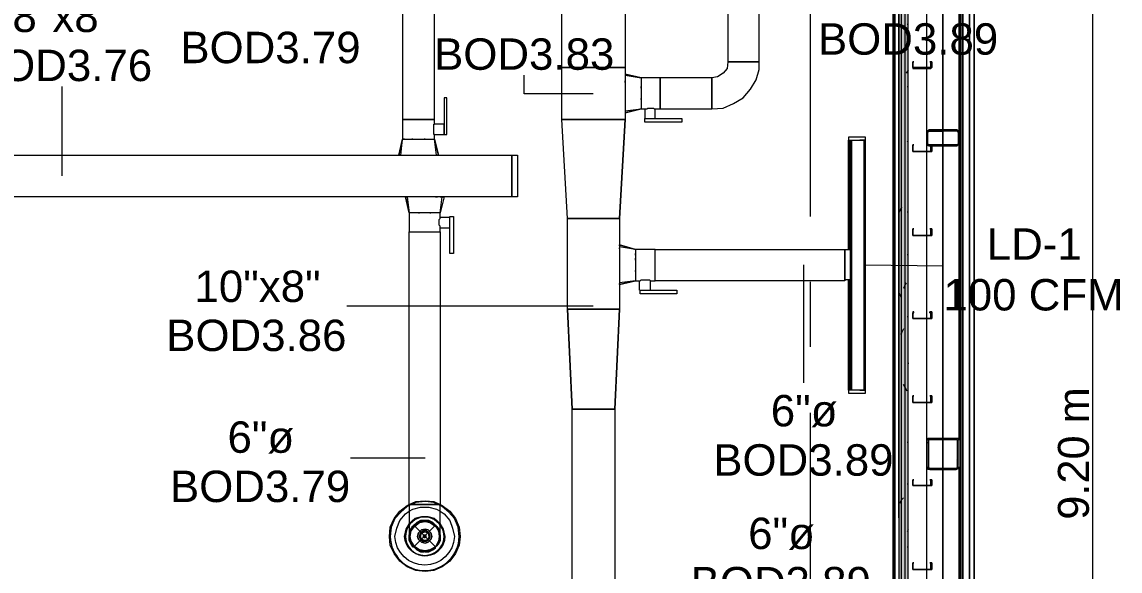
# Model space of a CAD drawing. Header units: metres. Extents: x 98 to 337, y -7 to 53.
# Drawn here: x 154.69 to 160.02, y 39.08 to 41.74 of the extents above; entities that cross this region are included whole.
import ezdxf

# ---------------------------------------------------------------- set-up
doc = ezdxf.new("R2010")
doc.units = ezdxf.units.M
doc.layers.add('HVAC - Ductos', color=5, linetype='Continuous', lineweight=0)
doc.layers.add('PDF_Text', color=7, linetype='Continuous', lineweight=0)
doc.layers.add('PDF_Geometry', color=7, linetype='Continuous', lineweight=0, true_color=0xaaaaaa)
doc.layers.add('PDF_Solid Fills', color=7, linetype='Continuous', lineweight=0, true_color=0xffffff)
doc.styles.add('PDF Helvetica', font='')
doc.styles.get('PDF Helvetica').set_extended_font_data('Helvetica')

msp = doc.modelspace()

# ---------------------------------------------------------------- hatches: boundary and pattern name
at = {"layer": 'PDF_Solid Fills', "lineweight": 0, "transparency": 33554559}
h = msp.add_hatch(color=256, dxfattribs=at)
h.paths.add_polyline_path([(158.9618, 37.1027), (158.9801, 37.1027), (158.9801, 49.2946), (158.9618, 49.2946)])
h.paths.add_polyline_path([(158.9618, 25.4148), (158.9801, 25.4148), (158.9801, 35.5724), (158.9618, 35.5724)])
h.paths.add_polyline_path([(158.9618, 23.912), (158.9801, 23.912), (158.9801, 25.401), (158.9618, 25.401)])
h.paths.add_polyline_path([(158.9801, 23.8937), (158.9618, 23.8937), (158.9618, 11.5827), (158.9801, 11.5827)])
h.paths.add_polyline_path([(158.9618, 35.5861), (158.9801, 35.5861), (158.9801, 37.089), (158.9618, 37.089)])
h = msp.add_hatch(color=256, dxfattribs=at)
h.paths.add_polyline_path([(158.9801, 37.1027), (158.9939, 37.1027), (158.9939, 49.3129), (158.9801, 49.3129)])
h.paths.add_polyline_path([(158.9801, 25.4148), (158.9939, 25.4148), (158.9939, 35.5724), (158.9801, 35.5724)])
h.paths.add_polyline_path([(158.9801, 23.912), (158.9939, 23.912), (158.9939, 25.401), (158.9801, 25.401)])
h.paths.add_polyline_path([(158.9939, 23.8937), (158.9801, 23.8937), (158.9801, 11.5689), (158.9939, 11.5689)])
h.paths.add_polyline_path([(158.9801, 35.5861), (158.9939, 35.5861), (158.9939, 37.089), (158.9801, 37.089)])
h = msp.add_hatch(color=256, dxfattribs=at)
h.paths.add_polyline_path([(158.9618, 37.1027), (158.9618, 49.2808), (158.9481, 49.2808), (158.9481, 37.1027)])
h.paths.add_polyline_path([(158.9618, 23.8937), (158.9481, 23.8937), (158.9481, 11.601), (158.9618, 11.601)])
h.paths.add_polyline_path([(158.9618, 25.401), (158.9481, 25.401), (158.9481, 23.912), (158.9618, 23.912)])
h.paths.add_polyline_path([(158.9618, 35.5724), (158.9481, 35.5724), (158.9481, 25.4148), (158.9618, 25.4148)])
h.paths.add_polyline_path([(158.9618, 37.089), (158.9481, 37.089), (158.9481, 35.5861), (158.9618, 35.5861)])
h = msp.add_hatch(color=256, dxfattribs=at)
h.paths.add_polyline_path([(159.0855, 41.1483), (159.0901, 41.2079), (159.0947, 41.2125), (159.2322, 41.2125), (159.2367, 41.2079), (159.2367, 41.1483), (159.2413, 41.2125), (159.2367, 41.2171), (159.0901, 41.2171), (159.0855, 41.2125)])
h.paths.add_polyline_path([(159.2367, 41.1483), (159.2322, 41.1483), (159.2367, 41.1437)])
h.paths.add_polyline_path([(159.0947, 41.1437), (159.0947, 41.1483), (159.0901, 41.1483)])
h.paths.add_polyline_path([(159.0947, 41.1437), (159.2315, 41.1392), (159.2322, 41.1392), (159.2322, 41.1437)])
h = msp.add_hatch(color=256, dxfattribs=at)
h.paths.add_polyline_path([(159.0993, 39.5723), (159.2276, 39.5677), (159.2276, 39.5723)])
h.paths.add_polyline_path([(159.2367, 39.5768), (159.2413, 39.7188), (159.0901, 39.7188), (159.0855, 39.7143), (159.0855, 39.5814), (159.0901, 39.5814), (159.0901, 39.5723), (159.0993, 39.5768), (159.0947, 39.5768), (159.0947, 39.7143), (159.2322, 39.7143), (159.2276, 39.5768), (159.2367, 39.5723)])

# ---------------------------------------------------------------- linework, layer by layer
at = {"layer": 'HVAC - Ductos', "lineweight": 0}
for points in [[(157.6194, 43.343), (157.6194, 41.5194), (157.3124, 41.5194), (157.3124, 43.343)], [(158.1188, 41.5469), (158.1234, 41.5469), (158.128, 41.5469), (158.1417, 41.5469), (158.1554, 41.5469), (158.1738, 41.5469), (158.1967, 41.5469), (158.215, 41.5469), (158.2333, 41.5469), (158.247, 41.5469), (158.2608, 41.5469), (158.27, 41.5469), (158.27, 42.3259), (158.2608, 42.3259), (158.247, 42.3259), (158.2333, 42.3259), (158.215, 42.3259), (158.1967, 42.3259), (158.1738, 42.3259), (158.1554, 42.3259), (158.1417, 42.3259), (158.128, 42.3259), (158.1234, 42.3259), (158.1188, 42.3259)], [(157.3124, 41.2675), (157.3124, 41.5194), (157.6194, 41.5194), (157.6194, 41.2675)], [(158.27, 41.5469), (158.2608, 41.5469), (158.247, 41.5469), (158.2333, 41.5469), (158.215, 41.5469), (158.1967, 41.5469), (158.1738, 41.5469), (158.1554, 41.5469), (158.1417, 41.5469), (158.128, 41.5469), (158.1234, 41.5469), (158.1188, 41.5469), (158.1142, 41.5148), (158.0959, 41.492), (158.0684, 41.4736), (158.0409, 41.469), (158.0409, 41.4599), (158.0409, 41.4461), (158.0409, 41.4324), (158.0409, 41.4141), (158.0409, 41.3957), (158.0409, 41.3728), (158.0409, 41.3545), (158.0409, 41.3407), (158.0409, 41.327), (158.0409, 41.3225), (158.0409, 41.3179), (158.0959, 41.3225), (158.1462, 41.3453), (158.1921, 41.3728), (158.2288, 41.4141), (158.2562, 41.4599), (158.27, 41.5103)], [(157.7889, 41.469), (157.7889, 41.4599), (157.7889, 41.4461), (157.7889, 41.4324), (157.7889, 41.4141), (157.7889, 41.3957), (157.7889, 41.3728), (157.7889, 41.3545), (157.7889, 41.3407), (157.7889, 41.327), (157.7889, 41.3225), (157.7889, 41.3179), (158.0409, 41.3179), (158.0409, 41.3225), (158.0409, 41.327), (158.0409, 41.3407), (158.0409, 41.3545), (158.0409, 41.3728), (158.0409, 41.3957), (158.0409, 41.4141), (158.0409, 41.4324), (158.0409, 41.4461), (158.0409, 41.4599), (158.0409, 41.469)], [(157.6972, 41.3637), (157.6972, 41.3683)], [(158.7877, 41.1804), (158.7052, 41.1804), (158.7052, 41.1666), (158.7877, 41.1666)], [(156.5473, 41.1712), (156.5427, 41.1712)], [(156.5884, 41.1712), (156.5839, 41.1712)], [(156.6481, 41.1712), (156.6435, 41.1712)], [(156.7076, 41.0934), (156.7122, 41.0934), (156.6939, 41.1712), (156.7122, 41.0934)], [(158.719, 39.9525), (158.719, 41.1666), (158.7786, 41.1666), (158.7786, 39.9525), (158.719, 39.9525), (158.7144, 39.9525), (158.7144, 41.1666), (158.719, 41.1666)], [(153.6104, 41.0934), (157.0696, 41.0934), (157.0696, 40.8917), (153.6104, 40.8917)], [(156.616, 40.8139), (156.6206, 40.8139)], [(156.671, 40.8139), (156.6755, 40.8139)], [(156.7855, 40.6168), (156.7672, 40.6168), (156.7672, 40.7955), (156.7855, 40.7955)], [(157.5919, 40.7864), (157.5919, 40.3465), (157.3399, 40.3465), (157.3399, 40.7864)], [(156.7213, 40.7222), (156.7213, 39.3981), (156.7305, 39.3936), (156.7672, 39.366), (156.7947, 39.3294), (156.813, 39.2882), (156.8176, 39.2423), (156.813, 39.2011), (156.7947, 39.1599), (156.7672, 39.1232), (156.7305, 39.0957), (156.6893, 39.0774), (156.6481, 39.0728), (156.6022, 39.0774), (156.561, 39.0957), (156.5244, 39.1232), (156.4968, 39.1599), (156.4786, 39.2011), (156.474, 39.2423), (156.4786, 39.2882), (156.4968, 39.3294), (156.5244, 39.366), (156.561, 39.3936), (156.5702, 39.3981), (156.5702, 40.7222), (156.5793, 40.7222), (156.593, 40.7222), (156.6068, 40.7222), (156.6251, 40.7222), (156.6481, 40.7222), (156.6664, 40.7222), (156.6847, 40.7222), (156.6985, 40.7222), (156.7122, 40.7222)], [(157.6698, 40.6077), (157.6698, 40.6168)], [(157.6698, 40.5848), (157.6698, 40.5894), (157.6698, 40.5939), (157.6698, 40.5894)], [(157.6698, 40.5298), (157.6698, 40.5344)], [(157.569, 39.8609), (157.5919, 40.3465)], [(158.7877, 39.9388), (158.7877, 39.9525), (158.7052, 39.9525), (158.7052, 39.9388)], [(157.569, 39.8609), (157.569, 36.1818), (157.3628, 36.1818), (157.3628, 39.8609)], [(156.5702, 39.3065), (156.5976, 39.3294), (156.6297, 39.3386), (156.6618, 39.3386), (156.6939, 39.3294), (156.7213, 39.3065), (156.7213, 39.3019), (156.7213, 39.3065), (156.6939, 39.3294), (156.6618, 39.3386), (156.6297, 39.3386), (156.5976, 39.3294), (156.5702, 39.3065), (156.5702, 39.3019)], [(156.7168, 39.3065), (156.6939, 39.3248), (156.6618, 39.3386), (156.6297, 39.3386), (156.5976, 39.3248), (156.5748, 39.3065), (156.5702, 39.2974), (156.5748, 39.3065), (156.5976, 39.3248), (156.6297, 39.3386), (156.6618, 39.3386), (156.6939, 39.3248), (156.7168, 39.3065), (156.7213, 39.2974)], [(156.7076, 39.2882), (156.671, 39.3156), (156.6206, 39.3156), (156.5839, 39.2882), (156.5702, 39.2423), (156.5839, 39.2011), (156.6206, 39.1736), (156.671, 39.1736), (156.7076, 39.2011), (156.7213, 39.2423)], [(156.6206, 39.311), (156.6481, 39.3156), (156.671, 39.311), (156.6985, 39.2928), (156.7122, 39.2698), (156.7168, 39.2423), (156.7122, 39.2194), (156.6985, 39.1919), (156.671, 39.1782), (156.6481, 39.1736), (156.6206, 39.1782), (156.5976, 39.1919), (156.5793, 39.2194), (156.5748, 39.2423), (156.5793, 39.2698), (156.5976, 39.2928)], [(156.616, 39.2607), (156.6114, 39.2423), (156.616, 39.2607), (156.6297, 39.2744), (156.6481, 39.279), (156.6618, 39.2744), (156.6755, 39.2607), (156.6801, 39.2423), (156.6755, 39.2607), (156.6618, 39.2744), (156.6481, 39.279), (156.6297, 39.2744)], [(156.6251, 39.2607), (156.6206, 39.2423), (156.6251, 39.2607), (156.6389, 39.2698), (156.6527, 39.2698), (156.6664, 39.2607), (156.671, 39.2423), (156.6664, 39.2607), (156.6527, 39.2698), (156.6389, 39.2698)], [(156.6297, 39.2607), (156.6481, 39.2652), (156.6618, 39.2607), (156.6664, 39.2423), (156.6618, 39.2286), (156.6481, 39.224), (156.6297, 39.2286), (156.6251, 39.2423)], [(156.7443, 39.2423), (156.7351, 39.279), (156.7213, 39.3019), (156.7351, 39.279)], [(156.5702, 39.2423), (156.5702, 39.2515), (156.5702, 39.2423), (156.5702, 39.224), (156.5793, 39.2057), (156.5884, 39.1919), (156.5793, 39.2057), (156.5702, 39.224)], [(156.6755, 39.2286), (156.6801, 39.2423), (156.6755, 39.2286), (156.6618, 39.2148), (156.6481, 39.2103), (156.6297, 39.2148), (156.616, 39.2286), (156.6114, 39.2423), (156.616, 39.2286), (156.6297, 39.2148), (156.6481, 39.2103), (156.6618, 39.2148)], [(156.6664, 39.2286), (156.671, 39.2423), (156.6664, 39.2286), (156.6527, 39.2194), (156.6389, 39.2194), (156.6251, 39.2286), (156.6206, 39.2423), (156.6251, 39.2286), (156.6389, 39.2194), (156.6527, 39.2194)], [(156.6435, 39.2469), (156.6389, 39.2423), (156.6435, 39.2515), (156.6481, 39.2515), (156.6527, 39.2423), (156.6481, 39.2469)], [(156.6481, 39.2378), (156.6527, 39.2423), (156.6481, 39.2378), (156.6435, 39.2378), (156.6389, 39.2423), (156.6435, 39.2378)], [(156.6985, 39.1919), (156.7122, 39.2057), (156.7213, 39.224), (156.7213, 39.2423), (156.7213, 39.2515), (156.7213, 39.2423), (156.7213, 39.224), (156.7122, 39.2057)], [(156.593, 39.1919), (156.6068, 39.1782), (156.6251, 39.169), (156.6435, 39.169), (156.6251, 39.169), (156.6068, 39.1782)], [(156.6481, 39.169), (156.6664, 39.169), (156.6847, 39.1782), (156.6985, 39.1874), (156.6847, 39.1782), (156.6664, 39.169)]]:
    msp.add_lwpolyline(points, close=True, dxfattribs=at)
for points in [[(156.5381, 42.4129), (156.5381, 41.2675), (156.5427, 41.2675), (156.5518, 41.2675), (156.561, 41.2675), (156.5793, 41.2675), (156.5976, 41.2675), (156.616, 41.2675), (156.6343, 41.2675), (156.6527, 41.2675), (156.671, 41.2675), (156.6801, 41.2675), (156.6893, 41.2675), (156.6939, 41.2675), (156.6939, 42.4129)], [(157.6194, 41.4874), (157.6972, 41.469), (157.6194, 41.4874)], [(157.6194, 41.4828), (157.6972, 41.469), (157.6972, 41.4645), (157.6972, 41.4599), (157.6972, 41.4461), (157.6972, 41.4324), (157.6972, 41.4141), (157.6972, 41.3957), (157.6972, 41.3728), (157.6972, 41.3545), (157.6972, 41.3407), (157.6972, 41.327), (157.6972, 41.3225), (157.6972, 41.3179), (157.7156, 41.3179), (157.7156, 41.272), (157.8943, 41.272), (157.8943, 41.2537), (157.7156, 41.2537), (157.7156, 41.272)], [(157.6194, 41.4645), (157.6194, 41.4461), (157.6194, 41.4415), (157.6194, 41.437), (157.6194, 41.4278), (157.6194, 41.4141), (157.6194, 41.4095), (157.6194, 41.4049), (157.6194, 41.382), (157.6194, 41.3774), (157.6194, 41.3728), (157.6194, 41.3591), (157.6194, 41.3499), (157.6194, 41.3453), (157.6194, 41.3407), (157.6194, 41.3225)], [(157.7202, 41.272), (157.7248, 41.272), (157.7293, 41.272), (157.7339, 41.272), (157.7431, 41.272), (157.7477, 41.272), (157.7568, 41.272), (157.7614, 41.272), (157.766, 41.272), (157.766, 41.3179), (157.7889, 41.3179), (157.7889, 41.3225), (157.7889, 41.327), (157.7889, 41.3407), (157.7889, 41.3545), (157.7889, 41.3728), (157.7889, 41.3957), (157.7889, 41.4141), (157.7889, 41.4324), (157.7889, 41.4461), (157.7889, 41.4599), (157.7889, 41.469), (157.6972, 41.469)], [(156.529, 41.0934), (156.5381, 41.1712), (156.5427, 41.1712), (156.5473, 41.1712), (156.5518, 41.1712), (156.561, 41.1712), (156.5793, 41.1712), (156.5976, 41.1712), (156.616, 41.1712), (156.6343, 41.1712), (156.6527, 41.1712), (156.671, 41.1712), (156.6801, 41.1712), (156.6847, 41.1712), (156.6893, 41.1712), (156.6939, 41.1712), (156.6939, 41.1941), (156.7397, 41.1941), (156.7535, 41.1941), (156.7535, 41.3728), (156.7397, 41.3728), (156.7397, 41.1941), (156.7397, 41.1987), (156.7397, 41.2033), (156.7397, 41.2079), (156.7397, 41.2125), (156.7397, 41.2217), (156.7397, 41.2263), (156.7397, 41.2308), (156.7397, 41.2399), (156.7397, 41.2445), (156.6939, 41.2445), (156.6939, 41.2675), (156.6893, 41.2675), (156.6801, 41.2675), (156.671, 41.2675), (156.6527, 41.2675), (156.6343, 41.2675), (156.616, 41.2675), (156.5976, 41.2675), (156.5793, 41.2675), (156.561, 41.2675), (156.5518, 41.2675), (156.5427, 41.2675), (156.5381, 41.2675), (156.5381, 41.1712)], [(157.6194, 41.3179), (157.6194, 41.3087), (157.6972, 41.3179), (157.6194, 41.2995)], [(157.6194, 41.3041), (157.6194, 41.2995), (157.6972, 41.3179)], [(157.7156, 41.3179), (157.7202, 41.3179), (157.7248, 41.3179), (157.7293, 41.3225), (157.7385, 41.3225), (157.7477, 41.3225), (157.7568, 41.3225), (157.7614, 41.3179), (157.766, 41.3179)], [(156.6939, 41.1941), (156.6893, 41.1941), (156.6893, 41.1987), (156.6893, 41.2079), (156.6893, 41.2171), (156.6893, 41.2263), (156.6893, 41.2308), (156.6893, 41.2399), (156.6893, 41.2445), (156.6939, 41.2445)], [(157.3399, 40.7864), (157.3124, 41.2675)], [(157.3399, 40.7864), (157.3124, 41.2675)], [(157.3124, 41.2675), (157.6194, 41.2675)], [(157.5919, 40.7864), (157.6194, 41.2675), (157.5919, 40.7864)], [(156.5198, 41.0934), (156.5381, 41.1712), (156.5198, 41.0934)], [(156.6343, 41.0934), (156.6389, 41.0934), (156.6481, 41.0934), (156.6572, 41.0934), (156.6618, 41.0934), (156.671, 41.0934), (156.6893, 41.0934), (156.6985, 41.0934), (156.7031, 41.0934), (156.6939, 41.1712)], [(158.7052, 40.6352), (158.7052, 41.1666), (158.7098, 41.1666), (158.7282, 41.1666), (158.7373, 41.1666)], [(158.7098, 41.1666), (158.7098, 40.6352)], [(158.7236, 41.1666), (158.7282, 41.1666), (158.7328, 41.1666)], [(158.7602, 39.9525), (158.7648, 39.9525), (158.7694, 39.9525), (158.7877, 39.9525), (158.7831, 39.9525), (158.7831, 41.1666), (158.7877, 41.1666), (158.7694, 41.1666), (158.7648, 41.1666), (158.7602, 41.1666)], [(158.7648, 41.1666), (158.7694, 41.1666), (158.774, 41.1666)], [(158.7877, 39.9525), (158.7877, 41.1666)], [(156.5244, 41.0934), (156.5198, 41.0934), (156.5244, 41.0934), (156.5335, 41.0934), (156.5427, 41.0934), (156.561, 41.0934), (156.5656, 41.0934)], [(156.5702, 41.0934), (156.5748, 41.0934), (156.5839, 41.0934), (156.593, 41.0934), (156.5976, 41.0934)], [(156.6022, 41.0934), (156.6251, 41.0934), (156.6297, 41.0934)], [(156.5702, 40.8917), (156.561, 40.8917), (156.5564, 40.8917), (156.5518, 40.8917)], [(156.5518, 40.8917), (156.5702, 40.8139), (156.5518, 40.8917)], [(156.561, 40.8917), (156.5702, 40.8139)], [(156.7213, 40.8917), (156.7305, 40.8917), (156.7351, 40.8917), (156.7397, 40.8917), (156.7213, 40.8139), (156.7168, 40.8139), (156.7122, 40.8139), (156.6985, 40.8139), (156.6847, 40.8139), (156.6664, 40.8139), (156.6481, 40.8139), (156.6251, 40.8139), (156.6068, 40.8139), (156.593, 40.8139), (156.5793, 40.8139), (156.5748, 40.8139), (156.5702, 40.8139), (156.5702, 40.7222), (156.5793, 40.7222), (156.593, 40.7222), (156.6068, 40.7222), (156.6251, 40.7222), (156.6481, 40.7222), (156.6664, 40.7222), (156.6847, 40.7222), (156.6985, 40.7222), (156.7122, 40.7222), (156.7213, 40.7222), (156.7213, 40.7405), (156.7672, 40.7405)], [(156.593, 40.8917), (156.5748, 40.8917)], [(156.7168, 40.8917), (156.6985, 40.8917), (156.6939, 40.8917), (156.6893, 40.8917), (156.6801, 40.8917), (156.6664, 40.8917), (156.6618, 40.8917), (156.6572, 40.8917), (156.6343, 40.8917), (156.6297, 40.8917), (156.6251, 40.8917), (156.6114, 40.8917), (156.6022, 40.8917), (156.5976, 40.8917)], [(156.6985, 40.8917), (156.7076, 40.8917)], [(156.7672, 40.7451), (156.7672, 40.7497), (156.7672, 40.7543), (156.7672, 40.7635), (156.7672, 40.7681), (156.7672, 40.7726), (156.7672, 40.7818), (156.7672, 40.7864), (156.7672, 40.7909), (156.7213, 40.7909), (156.7213, 40.8139), (156.7305, 40.8917)], [(156.7397, 40.8917), (156.7213, 40.8139)], [(156.7213, 40.7405), (156.7213, 40.7451), (156.7213, 40.7497), (156.7168, 40.7543), (156.7168, 40.7635), (156.7168, 40.7726), (156.7168, 40.7818), (156.7213, 40.7864), (156.7213, 40.7909)], [(157.5919, 40.7864), (157.3399, 40.7864)], [(157.5919, 40.6535), (157.5919, 40.6581), (157.6698, 40.6352), (157.5919, 40.6581), (157.5919, 40.6535), (157.5919, 40.6489), (157.5919, 40.6443), (157.5919, 40.6352)], [(157.6698, 40.6352), (157.5919, 40.6489)], [(157.5919, 40.6398), (157.5919, 40.6443)], [(157.6926, 40.4382), (157.8713, 40.4382), (157.8713, 40.4198), (157.6926, 40.4198), (157.6926, 40.4382), (157.6972, 40.4382), (157.7018, 40.4382), (157.711, 40.4382), (157.7156, 40.4382), (157.7248, 40.4382), (157.7293, 40.4382), (157.7339, 40.4382), (157.7385, 40.4382), (157.7431, 40.4382), (157.7431, 40.484), (157.766, 40.484), (157.766, 40.4886), (157.766, 40.4932), (157.766, 40.5069), (157.766, 40.5206), (157.766, 40.539), (157.766, 40.5619), (157.766, 40.5802), (157.766, 40.5985), (157.766, 40.6168), (157.766, 40.626), (157.766, 40.6352), (158.6869, 40.6352), (158.7144, 40.6352), (158.7144, 40.626), (158.7144, 40.6123), (158.7144, 40.5985), (158.7144, 40.5802), (158.7144, 40.5619), (158.7144, 40.5436), (158.7144, 40.5252), (158.7144, 40.5069), (158.7144, 40.4977), (158.7144, 40.4886), (158.6869, 40.4886), (158.6869, 40.4977), (158.6869, 40.5069), (158.6869, 40.5252), (158.6869, 40.5436), (158.6869, 40.5619), (158.6869, 40.5802), (158.6869, 40.5985), (158.6869, 40.6123), (158.6869, 40.626), (158.6869, 40.6352), (158.6869, 40.626), (158.6869, 40.6168), (158.6869, 40.5985), (158.6869, 40.5802), (158.6869, 40.5619), (158.6869, 40.539), (158.6869, 40.5206), (158.6869, 40.5069), (158.6869, 40.4932), (158.6869, 40.4886), (158.6869, 40.484), (157.766, 40.484), (157.766, 40.4886), (157.766, 40.4932), (157.766, 40.5069), (157.766, 40.5206), (157.766, 40.539), (157.766, 40.5619), (157.766, 40.5802), (157.766, 40.5985), (157.766, 40.6168), (157.766, 40.626), (157.766, 40.6352), (157.6698, 40.6352), (157.6698, 40.6306), (157.6698, 40.626), (157.6698, 40.6168), (157.6698, 40.5985), (157.6698, 40.5802), (157.6698, 40.5619), (157.6698, 40.539), (157.6698, 40.5206), (157.6698, 40.5069), (157.6698, 40.4932), (157.6698, 40.4886), (157.6698, 40.484), (157.5919, 40.4748)], [(157.5919, 40.6306), (157.5919, 40.6168), (157.5919, 40.6077), (157.5919, 40.5939), (157.5919, 40.5802), (157.5919, 40.5756), (157.5919, 40.571), (157.5919, 40.5481)], [(157.5919, 40.5436), (157.5919, 40.539), (157.5919, 40.5252), (157.5919, 40.516), (157.5919, 40.5115), (157.5919, 40.5069), (157.5919, 40.4886), (157.5919, 40.4748), (157.5919, 40.4702), (157.5919, 40.4656), (157.5919, 40.4702)], [(157.6881, 40.484), (157.6926, 40.484), (157.6972, 40.4886), (157.7018, 40.4886), (157.711, 40.4886), (157.7202, 40.4886), (157.7293, 40.4886), (157.7385, 40.4886), (157.7431, 40.484)], [(158.7373, 39.9525), (158.7282, 39.9525), (158.7098, 39.9525), (158.7052, 39.9525), (158.7052, 40.4886)], [(158.7098, 40.4886), (158.7098, 39.9525)], [(157.5919, 40.4656), (157.6698, 40.484), (157.5919, 40.4656)], [(157.6698, 40.484), (157.6881, 40.484), (157.6881, 40.4382)], [(157.3628, 39.8609), (157.3399, 40.3465), (157.3628, 39.8609)], [(157.3399, 40.3465), (157.5919, 40.3465)], [(158.7328, 39.9525), (158.7282, 39.9525), (158.7236, 39.9525)], [(158.774, 39.9525), (158.7694, 39.9525), (158.7648, 39.9525)], [(157.569, 39.8609), (157.3628, 39.8609)], [(156.5702, 39.3981), (156.6022, 39.4119), (156.6481, 39.4164), (156.6893, 39.4119), (156.7213, 39.3981)], [(156.7213, 39.3936), (156.6893, 39.4073), (156.6481, 39.4119), (156.6022, 39.4073), (156.5702, 39.3936)], [(156.7213, 39.2423), (156.7213, 39.2515), (156.7213, 39.2698), (156.7213, 39.2974), (156.7213, 39.334), (156.7213, 39.3798), (156.7213, 39.3981), (156.7122, 39.3981), (156.6985, 39.3981), (156.6847, 39.3981), (156.6664, 39.3981), (156.6481, 39.3981), (156.6251, 39.3981), (156.6068, 39.3981), (156.593, 39.3981), (156.5793, 39.3981), (156.5702, 39.3981), (156.5702, 39.3523), (156.5702, 39.3156), (156.5702, 39.279), (156.5702, 39.2561), (156.5702, 39.2469)], [(156.5702, 39.3981), (156.5793, 39.3981), (156.593, 39.3981), (156.6068, 39.3981), (156.6251, 39.3981), (156.6481, 39.3981), (156.6664, 39.3981), (156.6847, 39.3981), (156.6985, 39.3981), (156.7122, 39.3981), (156.7213, 39.3981)], [(156.5702, 39.366), (156.5884, 39.3752), (156.6251, 39.3844), (156.6664, 39.3844), (156.7031, 39.3752), (156.7213, 39.366)], [(156.5884, 39.1919), (156.593, 39.1919), (156.5839, 39.2057), (156.5748, 39.224), (156.5702, 39.2423), (156.5748, 39.2652), (156.5839, 39.2836), (156.593, 39.2974), (156.6068, 39.3065), (156.6251, 39.3156), (156.6481, 39.3202)], [(156.671, 39.311), (156.6481, 39.3202), (156.6251, 39.3202), (156.6068, 39.311), (156.593, 39.2974), (156.616, 39.311), (156.616, 39.3156), (156.6206, 39.3156)], [(156.6206, 39.311), (156.6435, 39.3156)], [(156.7213, 39.2515), (156.7213, 39.2652), (156.7122, 39.2836), (156.6985, 39.2974), (156.6847, 39.311), (156.6664, 39.3202), (156.6481, 39.3202), (156.6664, 39.3156), (156.6847, 39.3065), (156.6985, 39.2974), (156.7076, 39.2836), (156.7168, 39.2652), (156.7213, 39.2423), (156.7168, 39.224), (156.7076, 39.2057), (156.6985, 39.1919)], [(156.671, 39.3156), (156.6755, 39.3156), (156.6755, 39.311), (156.6985, 39.2974), (156.7122, 39.2744), (156.7168, 39.2744), (156.7168, 39.2698), (156.7213, 39.2423), (156.7168, 39.2194)], [(156.5748, 39.2698), (156.5748, 39.2744), (156.5793, 39.2744), (156.593, 39.2974), (156.5793, 39.2836), (156.5702, 39.2652), (156.5702, 39.2515)], [(156.5748, 39.2194), (156.5702, 39.2423), (156.5793, 39.2698)], [(156.593, 39.2974), (156.6985, 39.1919)], [(156.6985, 39.2974), (156.593, 39.1919)], [(156.5702, 39.2469), (156.5702, 39.2423)], [(156.5793, 39.2148), (156.5748, 39.2148), (156.5748, 39.2194)], [(156.616, 39.1782), (156.593, 39.1919), (156.5793, 39.2148)], [(156.7122, 39.2148), (156.6985, 39.1919), (156.6755, 39.1782)], [(156.7168, 39.2194), (156.7168, 39.2148), (156.7122, 39.2148)], [(156.6985, 39.1874), (156.6985, 39.1919), (156.6847, 39.1828), (156.6664, 39.1736), (156.6481, 39.169), (156.6251, 39.1736), (156.6068, 39.1828), (156.593, 39.1919)], [(156.6206, 39.1736), (156.616, 39.1736), (156.616, 39.1782)], [(156.671, 39.1736), (156.6481, 39.169), (156.6435, 39.169), (156.6206, 39.1736)], [(156.6755, 39.1782), (156.6755, 39.1736), (156.671, 39.1736)]]:
    msp.add_lwpolyline(points, dxfattribs=at)
for points in [[(156.5702, 39.3936), (156.561, 39.389), (156.529, 39.3614), (156.5014, 39.3294), (156.4831, 39.2882), (156.4786, 39.2423, 0.986386), (156.813, 39.2423), (156.8084, 39.2882), (156.7901, 39.3294), (156.7626, 39.3614), (156.7305, 39.389), (156.7213, 39.3936)], [(156.7213, 39.366), (156.7397, 39.3523), (156.7672, 39.3202), (156.7809, 39.2836), (156.7901, 39.2423, -0.962337), (156.5014, 39.2423), (156.5106, 39.2836), (156.5244, 39.3202), (156.5518, 39.3523), (156.5702, 39.366)]]:
    msp.add_lwpolyline(points, format="xyb", dxfattribs=at)
for points in [[(156.5473, 39.2423), (156.5564, 39.279), (156.5702, 39.3019, 1.355227), (156.7443, 39.2423, -0.943372)], [(156.7397, 39.2423), (156.7351, 39.2744), (156.7213, 39.2974, -1.368675), (156.5518, 39.2423), (156.5564, 39.2744), (156.5702, 39.2974, 1.368675)]]:
    msp.add_lwpolyline(points, format="xyb", close=True, dxfattribs=at)
at = {"layer": 'PDF_Geometry', "lineweight": 0}
for points in [[(159.3146, 35.0455), (159.3146, 36.5804), (159.3146, 38.1107), (159.3146, 39.6455), (159.3146, 41.1758), (159.3146, 42.7107), (159.3146, 44.241), (159.3146, 45.7759), (159.3146, 47.3061), (159.3146, 48.841), (159.3146, 49.5512), (159.3054, 49.5512), (159.3054, 49.6519), (159.278, 49.6519), (159.278, 49.6428), (158.5128, 49.6428), (156.9825, 49.6428), (158.5128, 49.6428), (159.2917, 49.6428), (159.2917, 49.6153), (159.2917, 49.5878), (159.2917, 49.5741), (159.2917, 49.5649), (159.2917, 49.4916)], [(159.2413, 48.9052), (159.2413, 49.5512), (159.2504, 49.5512), (159.2504, 48.841), (159.2504, 49.5512), (159.2596, 49.5512), (159.2596, 48.841), (159.2596, 47.3061), (159.2596, 48.841), (159.2596, 49.5512), (159.2917, 49.5512), (159.3146, 49.5512), (159.3146, 48.841), (159.3146, 47.3061), (159.3146, 45.7759), (159.3146, 44.241), (159.3146, 42.7107), (159.3146, 41.1758), (159.3146, 39.6455), (159.3146, 38.1107), (159.3146, 36.5804), (159.3146, 35.0455)], [(158.9801, 37.1027), (158.9801, 49.2808), (158.9801, 49.2946), (158.9801, 49.3129), (105.9562, 49.3175)], [(158.9618, 37.1027), (158.9618, 49.2808), (158.9618, 49.2946), (105.9562, 49.2992)], [(158.9481, 35.5861), (158.9618, 35.5861), (158.9801, 35.5861), (158.9939, 35.5861), (158.9939, 35.5724), (158.9939, 35.5861), (158.9939, 37.089), (158.9939, 37.1027), (158.9939, 49.2808), (158.9939, 49.3129), (158.9939, 49.3266), (158.6686, 49.3266), (158.2654, 49.3266), (157.8577, 49.3266), (157.4544, 49.3266)], [(105.9562, 49.2854), (158.9481, 49.2808), (158.9481, 37.1027), (148.5247, 37.1027), (148.5247, 37.089), (158.9481, 37.089), (148.5247, 37.089), (148.5247, 37.1027), (158.9481, 37.1027)], [(159.0855, 41.5194), (159.0855, 41.9226), (159.0855, 42.3304), (159.0855, 42.7336), (159.0855, 43.1414), (159.0855, 43.5445), (159.0855, 43.9523), (159.0855, 44.3555)], [(159.2413, 42.7382), (159.2413, 44.1677), (159.2413, 42.7107), (159.2413, 41.1758), (159.2413, 39.7097), (159.2413, 41.1483)], [(158.9297, 37.1027), (158.9297, 44.1401)], [(158.9297, 44.1401), (158.9297, 37.1027)], [(158.9297, 37.1027), (158.9297, 44.1401)], [(158.9297, 44.1401), (158.9297, 37.1027)], [(158.9297, 44.1401), (158.9297, 37.1027)], [(158.9297, 37.1027), (158.9297, 44.1401)], [(158.9297, 44.1401), (158.9297, 37.1027)], [(158.9297, 37.1027), (158.9297, 44.1401)], [(159.2413, 41.2079), (159.2413, 42.6786)], [(158.5174, 42.0647), (158.5174, 40.7955)], [(158.9893, 41.7302), (158.9939, 41.7302)], [(158.9939, 41.5057), (158.9847, 41.492)], [(159.0168, 41.5148), (159.0214, 41.5194)], [(159.0855, 41.5194), (159.1039, 41.5194), (159.1039, 41.5469), (159.0993, 41.5469), (159.1084, 41.5469), (159.1084, 41.5194), (159.1039, 41.5148), (159.0855, 41.5148)], [(159.0855, 38.6788), (159.0855, 39.082), (159.0855, 39.4898), (159.0855, 39.893), (159.0855, 40.3007), (159.0855, 40.7039), (159.0855, 41.1117), (159.0855, 41.5148)], [(157.4636, 41.3911), (157.1291, 41.3911), (157.1291, 41.4828)], [(157.6194, 41.4874), (157.6194, 41.4828), (157.6194, 41.4782), (157.6194, 41.469)], [(157.6194, 41.4461), (157.6194, 41.4553)], [(154.8841, 40.9926), (154.8841, 41.4278)], [(158.9893, 41.4278), (158.9939, 41.4278)], [(159.1084, 41.1392), (159.2322, 41.1392), (159.2367, 41.1437), (159.2413, 41.1483), (159.2413, 41.2079), (159.2367, 41.2125), (159.2322, 41.2171), (159.0947, 41.2171), (159.0901, 41.2125), (159.0855, 41.2079), (159.0855, 41.1483), (159.0901, 41.1437), (159.0947, 41.1392), (159.1039, 41.1392)], [(159.1634, 41.1392), (159.1084, 41.1392), (159.1084, 41.1117), (159.1039, 41.1117), (159.1039, 41.1392), (159.0947, 41.1392), (159.0901, 41.1392), (159.0901, 41.1437), (159.0855, 41.1483), (159.0855, 41.2033)], [(159.0947, 41.2125), (159.0993, 41.2171)], [(159.1634, 41.2079), (159.0947, 41.2079)], [(159.2138, 41.2125), (159.2184, 41.2171)], [(159.3146, 41.1392), (159.3146, 41.2171)], [(158.9939, 41.1575), (158.9893, 41.1621)], [(159.0168, 41.13), (159.0168, 41.1346)], [(159.1451, 41.1392), (159.1497, 41.1437)], [(158.9618, 40.8413), (158.9481, 40.8139)], [(158.9893, 40.8185), (158.9939, 40.8185)], [(159.1039, 40.7222), (159.1084, 40.7222)], [(158.9893, 40.6123), (158.9939, 40.6123)], [(158.4853, 40.5619), (158.4853, 39.9892)], [(158.7877, 40.5619), (159.1634, 40.5573)], [(158.5174, 40.4794), (158.5174, 40.1633)], [(158.9847, 40.4748), (158.9801, 40.4656), (158.971, 40.4473)], [(158.9618, 40.4015), (158.9481, 40.429)], [(157.4636, 40.3603), (156.2678, 40.3603)], [(158.9893, 40.3099), (158.9939, 40.3099)], [(158.971, 40.2503), (158.9618, 40.232), (158.9573, 40.2228)], [(158.9939, 40.0854), (158.9939, 40.0808)], [(158.9893, 39.9479), (158.9801, 39.9662), (158.971, 39.98)], [(158.5174, 39.8426), (158.5174, 38.5734)], [(158.9893, 39.7005), (158.9939, 39.7005)], [(159.1634, 39.5677), (159.0947, 39.5677), (159.0901, 39.5677), (159.0901, 39.5723), (159.0855, 39.5768), (159.0855, 39.7097), (159.0901, 39.7143), (159.0901, 39.7188), (159.0947, 39.7188)], [(159.0855, 39.6959), (159.0947, 39.7005)], [(159.1039, 39.7143), (159.113, 39.7188)], [(159.2276, 39.7143), (159.2322, 39.7188)], [(159.3146, 39.6043), (159.3146, 39.6822)], [(156.6481, 39.6226), (156.2861, 39.6226)], [(159.0901, 39.5768), (159.0947, 39.5814)], [(159.2413, 38.1427), (159.2413, 39.5814), (159.2413, 38.1107), (159.2413, 36.5804), (159.2413, 35.1188), (159.2413, 36.5483)], [(158.9893, 39.4989), (158.9939, 39.4989)], [(158.971, 39.4302), (158.9618, 39.421), (158.9527, 39.4027)], [(158.9939, 39.2744), (158.9893, 39.2652)], [(158.9893, 39.1919), (158.9939, 39.1919)], [(159.1039, 39.0911), (159.1084, 39.0911)]]:
    msp.add_lwpolyline(points, dxfattribs=at)
at = {"layer": 'PDF_Geometry', "color": 7, "lineweight": 0}
msp.add_lwpolyline([(159.8919, 11.8163), (159.8919, 16.6546), (159.8919, 25.85), (159.8919, 35.0455), (159.8919, 44.241), (159.8919, 49.0793)], dxfattribs=at)
at = {"layer": 'PDF_Geometry', "lineweight": 0}
for points in [[(158.9206, 44.1401), (158.9206, 37.1027)], [(158.9206, 44.1401), (158.9206, 37.1027)], [(158.9297, 44.1401), (158.9297, 37.1027)], [(158.9297, 44.1401), (158.9297, 37.1027)], [(158.9481, 44.1401), (158.9481, 39.334)], [(159.1634, 42.674), (159.1634, 41.2171)], [(159.2504, 42.7107), (159.2504, 41.1758)], [(159.2596, 42.7107), (159.2596, 41.1758)], [(159.2917, 42.7107), (159.2917, 41.1758)], [(159.0168, 41.5469), (159.0168, 41.5194), (159.0168, 41.5148), (159.1039, 41.5148), (159.1084, 41.5194), (159.1084, 41.5469), (159.0993, 41.5469), (159.1039, 41.5469), (159.1039, 41.5194), (159.0168, 41.5194), (159.0168, 41.5469), (159.0214, 41.5469)], [(157.6972, 41.4186), (157.6972, 41.4232), (157.6972, 41.4278), (157.6972, 41.4232)], [(159.0901, 41.2079), (159.0855, 41.2033)], [(159.2367, 41.2079), (159.2367, 41.1483), (159.2322, 41.1437), (159.0947, 41.1437), (159.0901, 41.1483), (159.0901, 41.2079), (159.0947, 41.2079), (159.0947, 41.2125), (159.2322, 41.2125), (159.2322, 41.2079)], [(159.1634, 41.2125), (159.1634, 41.1758), (159.1634, 41.1437), (159.1634, 41.1758)], [(159.0168, 41.1437), (159.0168, 41.1117), (159.1039, 41.1117), (159.1084, 41.1117), (159.1084, 41.1437), (159.0993, 41.1437), (159.1039, 41.1437), (159.1039, 41.1117), (159.0168, 41.1117), (159.0168, 41.1437), (159.0214, 41.1437)], [(159.1634, 41.1392), (159.1634, 39.7188)], [(159.2504, 41.1758), (159.2504, 39.6455)], [(159.2596, 41.1758), (159.2596, 39.6455)], [(159.2917, 41.1758), (159.2917, 39.6455)], [(157.0696, 40.8917), (157.0696, 41.0934), (157.0971, 41.0934), (157.0971, 40.8917)], [(159.1039, 41.1117), (159.0855, 41.1117)], [(159.0168, 40.7359), (159.0168, 40.7085), (159.0168, 40.7039), (159.1039, 40.7039), (159.1084, 40.7039), (159.1084, 40.7085), (159.1084, 40.7359), (159.0993, 40.7359), (159.1039, 40.7359), (159.1039, 40.7085), (159.1039, 40.7039), (159.0168, 40.7039), (159.0168, 40.7085), (159.0168, 40.7359), (159.0214, 40.7359)], [(159.1039, 40.7039), (159.1039, 40.7085), (159.1039, 40.7359), (159.0993, 40.7359), (159.1084, 40.7359), (159.1084, 40.7085), (159.1084, 40.7039), (159.1039, 40.7039), (159.0855, 40.7039)], [(159.0168, 40.3328), (159.0168, 40.3007), (159.1039, 40.3007), (159.1084, 40.3007), (159.1084, 40.3328), (159.0993, 40.3328), (159.0993, 40.3282), (159.1039, 40.3282), (159.1039, 40.3007), (159.0168, 40.3007), (159.0168, 40.3282), (159.0214, 40.3282), (159.0214, 40.3328)], [(159.1039, 40.3007), (159.1039, 40.3282), (159.0993, 40.3282), (159.0993, 40.3328), (159.1084, 40.3328), (159.1084, 40.3007), (159.1039, 40.3007), (159.0855, 40.3007)], [(159.0168, 39.925), (159.0168, 39.8975), (159.0168, 39.893), (159.1039, 39.893), (159.1084, 39.893), (159.1084, 39.8975), (159.1084, 39.925), (159.0993, 39.925), (159.1039, 39.925), (159.1039, 39.8975), (159.1039, 39.893), (159.0168, 39.893), (159.0168, 39.8975), (159.0168, 39.925), (159.0214, 39.925)], [(159.1039, 39.893), (159.1039, 39.8975), (159.1039, 39.925), (159.0993, 39.925), (159.1084, 39.925), (159.1084, 39.8975), (159.1084, 39.893), (159.1039, 39.893), (159.0855, 39.893)], [(159.0855, 39.7097), (159.0855, 39.5814), (159.0901, 39.5723), (159.0993, 39.5677), (159.2276, 39.5677), (159.2367, 39.5723), (159.2413, 39.5814), (159.2413, 39.7097), (159.2367, 39.7188), (159.2276, 39.7188), (159.0993, 39.7188), (159.0901, 39.7188)], [(159.0993, 39.5723), (159.0947, 39.5768), (159.0947, 39.5814), (159.0947, 39.7097), (159.0947, 39.7143), (159.0993, 39.7143), (159.2276, 39.7143), (159.2322, 39.7143), (159.2322, 39.7097), (159.2322, 39.5814), (159.2322, 39.5768), (159.2276, 39.5723)], [(159.1634, 39.7143), (159.1634, 39.6455), (159.1634, 39.5723), (159.1634, 39.6455)], [(159.2504, 39.6455), (159.2504, 38.1107)], [(159.2596, 39.6455), (159.2596, 38.1107)], [(159.2917, 39.6455), (159.2917, 38.1107)], [(159.1634, 38.1519), (159.1634, 39.5677)], [(159.0168, 39.5172), (159.0168, 39.4898), (159.1039, 39.4898), (159.1084, 39.4898), (159.1084, 39.5172), (159.0993, 39.5172), (159.1039, 39.5172), (159.1039, 39.4898), (159.0168, 39.4898), (159.0168, 39.5172), (159.0214, 39.5172)], [(159.1039, 39.4898), (159.1039, 39.5172), (159.0993, 39.5172), (159.1084, 39.5172), (159.1084, 39.4898), (159.1039, 39.4898), (159.0855, 39.4898)], [(159.0168, 39.1141), (159.0168, 39.082), (159.1039, 39.082), (159.1084, 39.082), (159.1084, 39.1141), (159.0993, 39.1141), (159.1039, 39.1141), (159.1039, 39.082), (159.0168, 39.082), (159.0168, 39.1141), (159.0214, 39.1141)], [(159.1039, 39.082), (159.1039, 39.1141), (159.0993, 39.1141), (159.1084, 39.1141), (159.1084, 39.082), (159.1039, 39.082), (159.0855, 39.082)]]:
    msp.add_lwpolyline(points, close=True, dxfattribs=at)

# ---------------------------------------------------------------- texts
at = {"layer": 'PDF_Text', "lineweight": 0, "char_height": 0.15242, "attachment_point": 4, "style": 'PDF Helvetica'}
for s, insert in [('8"x8"', (154.6431, 41.7666)), ('BOD3.89', (158.556, 41.6566)), ('BOD3.79', (155.4587, 41.6154)), ('BOD3.83', (156.6912, 41.5833)), ('BOD3.76', (154.4461, 41.5284)), ('LD-1', (159.3762, 40.6624)), ('10"x8"', (155.5274, 40.4562)), ('100 CFM', (159.1654, 40.415)), ('BOD3.86', (155.39, 40.218)), ('6"ø', (158.3269, 39.8514)), ('6"ø', (155.6878, 39.7231)), ('BOD3.89', (158.0474, 39.6131)), ('BOD3.79', (155.4083, 39.4849)), ('6"ø', (158.217, 39.2558)), ('BOD3.89', (157.9375, 39.0175))]:
    msp.add_mtext(s, dxfattribs=dict(at, insert=insert))
at = {"layer": 'PDF_Text', "lineweight": 0, "insert": (159.798, 39.3241), "char_height": 0.15053, "attachment_point": 4, "rotation": 90, "style": 'PDF Helvetica'}
msp.add_mtext('9.20 m', dxfattribs=at)

doc.saveas('drawing.dxf')
